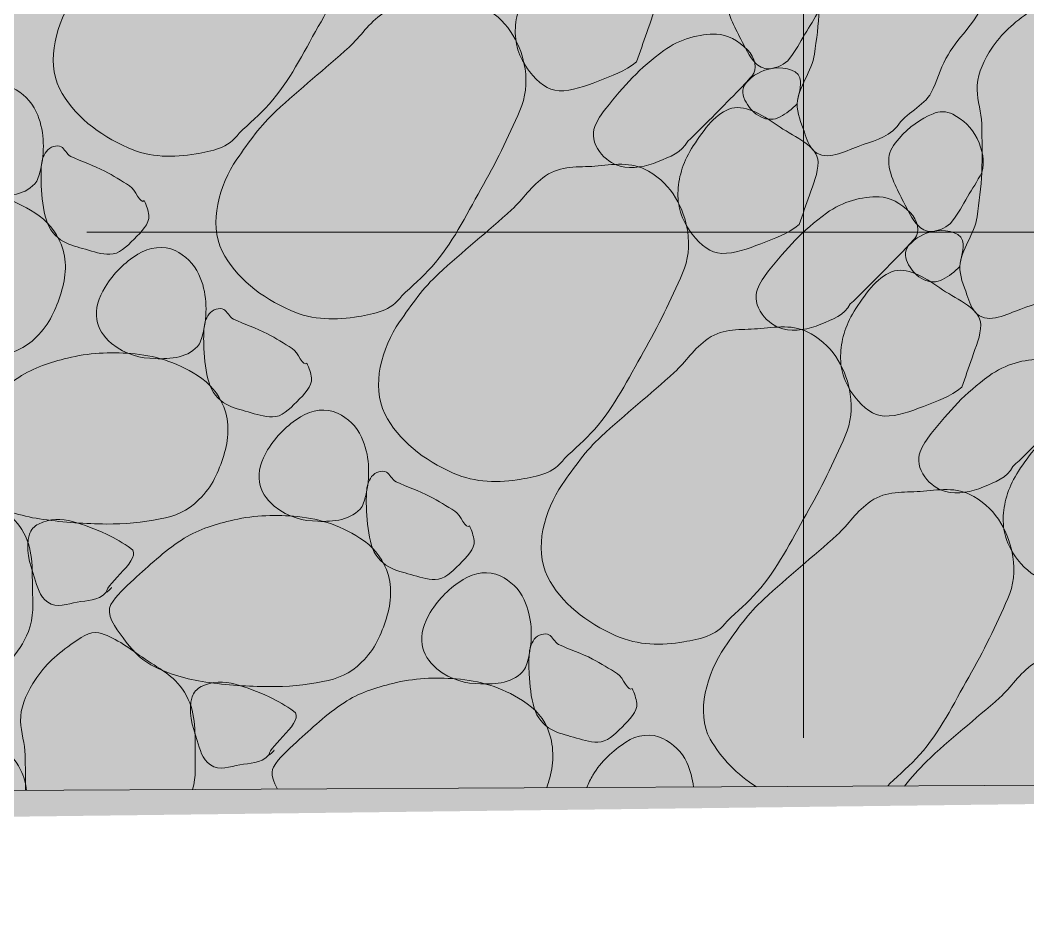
# Model space of a CAD drawing. Header units: feet. Extents: x 47819 to 50150, y 49272 to 50730.
# Drawn here: x 49378.88 to 49385.9, y 50323.01 to 50329.36 of the extents above; entities that cross this region are included whole.
import ezdxf

# ---------------------------------------------------------------- set-up
doc = ezdxf.new("R2010")
doc.units = ezdxf.units.FT
doc.header["$MEASUREMENT"] = 0
doc.linetypes.add('HIDDEN', pattern=[0.375, 0.25, -0.125])
doc.layers.add('GRID', color=254, linetype='HIDDEN')
doc.layers.add('SILT FENCE', color=200, linetype='Continuous')
doc.layers.add('Level 30', color=1, linetype='Continuous', lineweight=0)

msp = doc.modelspace()

# ---------------------------------------------------------------- linework, layer by layer
at = {"layer": 'GRID', "color": 252, "linetype": 'HIDDEN', "lineweight": 0, "ltscale": 33}
for p, q in [((49384.3419, 50691.4834), (49384.3419, 49418.7228)), ((47857.2219, 50327.8834), (50111.5419, 50327.8834))]:
    msp.add_line(p, q, dxfattribs=at)
at = {"layer": 'Level 30', "color": 1, "linetype": 'Continuous', "lineweight": 0}
msp.add_line((49350.8131, 50323.8515), (49412.7562, 50324.1609), dxfattribs=at)
for points, knots in [([(49380.4077, 50328.5729), (49380.3331, 50328.4653), (49380.2157, 50328.4471), (49380.1072, 50328.4279), (49379.9525, 50328.4005), (49379.7877, 50328.4013), (49379.6334, 50328.4704), (49379.4285, 50328.562), (49379.2502, 50328.6951), (49379.1561, 50328.884), (49379.0595, 50329.0778), (49379.1347, 50329.3442), (49379.2586, 50329.5239), (49379.3413, 50329.6439), (49379.424, 50329.7617), (49379.5309, 50329.8598), (49379.6981, 50330.0133), (49379.8735, 50330.1548), (49380.04, 50330.3053), (49380.1225, 50330.3798), (49380.1746, 50330.4716), (49380.2769, 50330.5422), (49380.3836, 50330.6158), (49380.5049, 50330.6006), (49380.6198, 50330.6094), (49380.7436, 50330.6188), (49380.8709, 50330.6467), (49380.9946, 50330.574), (49381.1593, 50330.4772), (49381.2407, 50330.3161), (49381.2668, 50330.1533), (49381.282, 50330.0583), (49381.271, 50329.9529), (49381.2315, 50329.8634), (49381.1486, 50329.6757), (49381.0618, 50329.4939), (49380.9592, 50329.3153), (49380.8519, 50329.1284), (49380.7604, 50328.9349), (49380.6163, 50328.7744), (49380.551, 50328.7018), (49380.479, 50328.6385), (49380.4077, 50328.5729)], [0, 0, 0, 0, 0.050597, 0.050597, 0.050597, 0.122728, 0.122728, 0.122728, 0.218507, 0.218507, 0.218507, 0.316787, 0.316787, 0.316787, 0.38235, 0.38235, 0.38235, 0.484937, 0.484937, 0.484937, 0.535738, 0.535738, 0.535738, 0.588733, 0.588733, 0.588733, 0.645816, 0.645816, 0.645816, 0.721809, 0.721809, 0.721809, 0.766098, 0.766098, 0.766098, 0.85889, 0.85889, 0.85889, 0.956017, 0.956017, 0.956017, 1, 1, 1, 1]), ([(49384.994, 50328.6181), (49384.9165, 50328.5335), (49384.8175, 50328.5153), (49384.7217, 50328.4803), (49384.6257, 50328.4451), (49384.5022, 50328.3752), (49384.4177, 50328.4449), (49384.3758, 50328.4794), (49384.3651, 50328.5303), (49384.347, 50328.5792), (49384.3226, 50328.6451), (49384.2947, 50328.7123), (49384.2975, 50328.7772), (49384.3026, 50328.8939), (49384.4009, 50329.0032), (49384.4177, 50329.1237), (49384.4318, 50329.2254), (49384.4456, 50329.3283), (49384.4495, 50329.4313), (49384.4538, 50329.5444), (49384.4524, 50329.6577), (49384.4495, 50329.7707), (49384.4475, 50329.8503), (49384.4193, 50329.9288), (49384.4177, 50330.0076), (49384.4158, 50330.0983), (49384.4506, 50330.1843), (49384.5025, 50330.2692), (49384.5743, 50330.3865), (49384.654, 50330.4596), (49384.7677, 50330.5415), (49384.8307, 50330.5869), (49384.8997, 50330.6377), (49384.9622, 50330.6228), (49385.0653, 50330.5981), (49385.1658, 50330.5223), (49385.2662, 50330.4531), (49385.3763, 50330.3772), (49385.4826, 50330.3311), (49385.5597, 50330.2091), (49385.6431, 50330.0771), (49385.6302, 50329.9392), (49385.6339, 50329.8025), (49385.6367, 50329.7016), (49385.6448, 50329.5978), (49385.6056, 50329.4985), (49385.5428, 50329.3393), (49385.4086, 50329.2336), (49385.3334, 50329.0919), (49385.2937, 50329.0171), (49385.2699, 50328.9298), (49385.2309, 50328.855), (49385.1801, 50328.7579), (49385.0489, 50328.7108), (49384.994, 50328.6181)], [0, 0, 0, 0, 0.054316, 0.054316, 0.054316, 0.108799, 0.108799, 0.108799, 0.135821, 0.135821, 0.135821, 0.172146, 0.172146, 0.172146, 0.237422, 0.237422, 0.237422, 0.292461, 0.292461, 0.292461, 0.352873, 0.352873, 0.352873, 0.395413, 0.395413, 0.395413, 0.444368, 0.444368, 0.444368, 0.51201, 0.51201, 0.51201, 0.549525, 0.549525, 0.549525, 0.611502, 0.611502, 0.611502, 0.679424, 0.679424, 0.679424, 0.752988, 0.752988, 0.752988, 0.80734, 0.80734, 0.80734, 0.894432, 0.894432, 0.894432, 0.940374, 0.940374, 0.940374, 1, 1, 1, 1]), ([(49383.1781, 50329.0693), (49383.0941, 50329.001), (49383.0046, 50328.9727), (49382.9094, 50328.9349), (49382.8206, 50328.8997), (49382.7263, 50328.8651), (49382.6372, 50328.8677), (49382.5592, 50328.8701), (49382.4929, 50328.9246), (49382.4321, 50329.0021), (49382.3528, 50329.1032), (49382.3276, 50329.2051), (49382.3331, 50329.3062), (49382.3389, 50329.41), (49382.3717, 50329.5137), (49382.4392, 50329.6173), (49382.5163, 50329.7355), (49382.6004, 50329.8503), (49382.7079, 50329.8789), (49382.8113, 50329.9064), (49382.936, 50329.8213), (49383.0438, 50329.7481), (49383.1515, 50329.6749), (49383.3071, 50329.618), (49383.3089, 50329.5041), (49383.3102, 50329.4291), (49383.2745, 50329.3492), (49383.2488, 50329.2743), (49383.2254, 50329.2059), (49383.2008, 50329.1379), (49383.1781, 50329.0693)], [0, 0, 0, 0, 0.099321, 0.099321, 0.099321, 0.192025, 0.192025, 0.192025, 0.273076, 0.273076, 0.273076, 0.378794, 0.378794, 0.378794, 0.48747, 0.48747, 0.48747, 0.61146, 0.61146, 0.61146, 0.73063, 0.73063, 0.73063, 0.849753, 0.849753, 0.849753, 0.928287, 0.928287, 0.928287, 1, 1, 1, 1]), ([(49384.4495, 50329.4313), (49384.4186, 50329.3691), (49384.3844, 50329.3179), (49384.3505, 50329.2616), (49384.316, 50329.2043), (49384.2873, 50329.148), (49384.2444, 50329.0919), (49384.212, 50329.0494), (49384.1562, 50329.0274), (49384.1101, 50329.0212), (49384.0782, 50329.0169), (49384.0386, 50329.0279), (49384.0111, 50329.0565), (49383.9588, 50329.1111), (49383.9365, 50329.1667), (49383.905, 50329.2263), (49383.8809, 50329.2719), (49383.8588, 50329.3167), (49383.8379, 50329.3641), (49383.8142, 50329.4177), (49383.7986, 50329.4784), (49383.8025, 50329.5338), (49383.806, 50329.5824), (49383.8362, 50329.6254), (49383.8732, 50329.6682), (49383.9447, 50329.7509), (49384.021, 50329.8019), (49384.1101, 50329.8414), (49384.152, 50329.86), (49384.2054, 50329.8605), (49384.248, 50329.8379), (49384.3221, 50329.7985), (49384.3792, 50329.7461), (49384.4177, 50329.6682), (49384.456, 50329.5906), (49384.4724, 50329.507), (49384.4495, 50329.4313)], [0, 0, 0, 0, 0.087607, 0.087607, 0.087607, 0.176844, 0.176844, 0.176844, 0.244543, 0.244543, 0.244543, 0.291416, 0.291416, 0.291416, 0.380653, 0.380653, 0.380653, 0.449046, 0.449046, 0.449046, 0.526343, 0.526343, 0.526343, 0.594042, 0.594042, 0.594042, 0.724902, 0.724902, 0.724902, 0.786407, 0.786407, 0.786407, 0.893424, 0.893424, 0.893424, 1, 1, 1, 1]), ([(49381.5412, 50327.4394), (49381.4666, 50327.3318), (49381.3492, 50327.3136), (49381.2407, 50327.2944), (49381.086, 50327.2671), (49380.9212, 50327.2679), (49380.7669, 50327.3369), (49380.562, 50327.4285), (49380.3837, 50327.5616), (49380.2896, 50327.7505), (49380.193, 50327.9443), (49380.2682, 50328.2107), (49380.3921, 50328.3905), (49380.4748, 50328.5104), (49380.5575, 50328.6282), (49380.6644, 50328.7263), (49380.8316, 50328.8798), (49381.007, 50329.0213), (49381.1735, 50329.1718), (49381.256, 50329.2464), (49381.3081, 50329.3381), (49381.4104, 50329.4087), (49381.5171, 50329.4823), (49381.6384, 50329.4671), (49381.7533, 50329.4759), (49381.8771, 50329.4853), (49382.0043, 50329.5132), (49382.1281, 50329.4405), (49382.2928, 50329.3437), (49382.3742, 50329.1826), (49382.4003, 50329.0198), (49382.4155, 50328.9249), (49382.4045, 50328.8194), (49382.365, 50328.7299), (49382.2821, 50328.5422), (49382.1953, 50328.3604), (49382.0927, 50328.1819), (49381.9854, 50327.9949), (49381.8939, 50327.8014), (49381.7498, 50327.6409), (49381.6845, 50327.5683), (49381.6125, 50327.505), (49381.5412, 50327.4394)], [0, 0, 0, 0, 0.050597, 0.050597, 0.050597, 0.122728, 0.122728, 0.122728, 0.218507, 0.218507, 0.218507, 0.316787, 0.316787, 0.316787, 0.38235, 0.38235, 0.38235, 0.484937, 0.484937, 0.484937, 0.535738, 0.535738, 0.535738, 0.588733, 0.588733, 0.588733, 0.645816, 0.645816, 0.645816, 0.721809, 0.721809, 0.721809, 0.766098, 0.766098, 0.766098, 0.85889, 0.85889, 0.85889, 0.956017, 0.956017, 0.956017, 1, 1, 1, 1]), ([(49386.1275, 50327.4846), (49386.05, 50327.4), (49385.951, 50327.3819), (49385.8552, 50327.3468), (49385.7592, 50327.3116), (49385.6357, 50327.2417), (49385.5512, 50327.3114), (49385.5092, 50327.346), (49385.4986, 50327.3968), (49385.4805, 50327.4458), (49385.4561, 50327.5116), (49385.4281, 50327.5788), (49385.431, 50327.6437), (49385.4361, 50327.7604), (49385.5344, 50327.8697), (49385.5512, 50327.9902), (49385.5653, 50328.0919), (49385.5791, 50328.1948), (49385.583, 50328.2978), (49385.5873, 50328.4109), (49385.5858, 50328.5242), (49385.583, 50328.6372), (49385.581, 50328.7168), (49385.5528, 50328.7953), (49385.5512, 50328.8741), (49385.5493, 50328.9648), (49385.5841, 50329.0508), (49385.636, 50329.1357), (49385.7078, 50329.253), (49385.7875, 50329.3261), (49385.9012, 50329.408), (49385.9642, 50329.4534), (49386.0332, 50329.5042), (49386.0957, 50329.4893), (49386.1988, 50329.4646), (49386.2993, 50329.3888), (49386.3997, 50329.3196), (49386.5098, 50329.2437), (49386.6161, 50329.1976), (49386.6932, 50329.0756), (49386.7766, 50328.9436), (49386.7636, 50328.8057), (49386.7674, 50328.6691), (49386.7702, 50328.5681), (49386.7783, 50328.4643), (49386.7391, 50328.365), (49386.6763, 50328.2058), (49386.5421, 50328.1002), (49386.4669, 50327.9584), (49386.4272, 50327.8836), (49386.4034, 50327.7963), (49386.3644, 50327.7215), (49386.3136, 50327.6244), (49386.1824, 50327.5773), (49386.1275, 50327.4846)], [0, 0, 0, 0, 0.054316, 0.054316, 0.054316, 0.108799, 0.108799, 0.108799, 0.135821, 0.135821, 0.135821, 0.172146, 0.172146, 0.172146, 0.237422, 0.237422, 0.237422, 0.292461, 0.292461, 0.292461, 0.352873, 0.352873, 0.352873, 0.395413, 0.395413, 0.395413, 0.444368, 0.444368, 0.444368, 0.51201, 0.51201, 0.51201, 0.549525, 0.549525, 0.549525, 0.611502, 0.611502, 0.611502, 0.679424, 0.679424, 0.679424, 0.752988, 0.752988, 0.752988, 0.80734, 0.80734, 0.80734, 0.894432, 0.894432, 0.894432, 0.940374, 0.940374, 0.940374, 1, 1, 1, 1]), ([(49383.5338, 50328.5156), (49383.4934, 50328.4366), (49383.4079, 50328.4077), (49383.3287, 50328.3742), (49383.2439, 50328.3383), (49383.1487, 50328.3204), (49383.0636, 50328.3424), (49383.007, 50328.357), (49382.9594, 50328.3905), (49382.9186, 50328.4449), (49382.8782, 50328.4989), (49382.8655, 50328.566), (49382.8868, 50328.6181), (49382.9048, 50328.6623), (49382.9318, 50328.7047), (49382.9646, 50328.7454), (49383.0897, 50328.9009), (49383.1982, 50329.027), (49383.3676, 50329.1485), (49383.482, 50329.2305), (49383.6149, 50329.2658), (49383.7353, 50329.2616), (49383.8111, 50329.259), (49383.8831, 50329.2205), (49383.951, 50329.152), (49384.0024, 50329.1002), (49384.023, 50329.0168), (49383.9828, 50328.9717), (49383.9477, 50328.9323), (49383.9109, 50328.8937), (49383.8732, 50328.855), (49383.7601, 50328.7389), (49383.6469, 50328.6241), (49383.5338, 50328.5156)], [0, 0, 0, 0, 0.081972, 0.081972, 0.081972, 0.169857, 0.169857, 0.169857, 0.228285, 0.228285, 0.228285, 0.286248, 0.286248, 0.286248, 0.335334, 0.335334, 0.335334, 0.522907, 0.522907, 0.522907, 0.649504, 0.649504, 0.649504, 0.729114, 0.729114, 0.729114, 0.789367, 0.789367, 0.789367, 0.842044, 0.842044, 0.842044, 1, 1, 1, 1]), ([(49384.2975, 50328.7772), (49384.2594, 50328.7391), (49384.2215, 50328.7094), (49384.1773, 50328.6853), (49384.138, 50328.6639), (49384.0848, 50328.6639), (49384.0429, 50328.6853), (49383.9978, 50328.7084), (49383.9659, 50328.7453), (49383.9404, 50328.7878), (49383.9167, 50328.8272), (49383.9061, 50328.8834), (49383.9404, 50328.9222), (49383.9905, 50328.979), (49384.0508, 50329.01), (49384.1101, 50329.0212), (49384.1749, 50329.0335), (49384.2938, 50329.0285), (49384.3152, 50328.9576), (49384.3332, 50328.8976), (49384.3009, 50328.8375), (49384.2975, 50328.7772)], [0, 0, 0, 0, 0.13075, 0.13075, 0.13075, 0.246831, 0.246831, 0.246831, 0.372114, 0.372114, 0.372114, 0.488195, 0.488195, 0.488195, 0.657947, 0.657947, 0.657947, 0.84346, 0.84346, 0.84346, 1, 1, 1, 1]), ([(49378.997, 50328.237), (49378.9275, 50328.1385), (49378.7916, 50328.1313), (49378.6894, 50328.1345), (49378.588, 50328.1376), (49378.4865, 50328.1579), (49378.3854, 50328.2405), (49378.3241, 50328.2906), (49378.2933, 50328.3462), (49378.2828, 50328.4067), (49378.2703, 50328.479), (49378.2943, 50328.5609), (49378.3394, 50328.633), (49378.4023, 50328.7334), (49378.4733, 50328.8026), (49378.5692, 50328.8628), (49378.6457, 50328.9109), (49378.7492, 50328.9264), (49378.8273, 50328.8875), (49378.8981, 50328.8523), (49378.9586, 50328.7983), (49378.9935, 50328.7214), (49379.0504, 50328.5959), (49379.0532, 50328.463), (49379.0288, 50328.3395), (49379.022, 50328.305), (49379.0115, 50328.2709), (49378.997, 50328.237)], [0, 0, 0, 0, 0.135954, 0.135954, 0.135954, 0.270983, 0.270983, 0.270983, 0.352857, 0.352857, 0.352857, 0.450656, 0.450656, 0.450656, 0.586933, 0.586933, 0.586933, 0.695652, 0.695652, 0.695652, 0.79419, 0.79419, 0.79419, 0.954985, 0.954985, 0.954985, 1, 1, 1, 1]), ([(49384.3116, 50327.9358), (49384.2276, 50327.8675), (49384.1381, 50327.8392), (49384.0429, 50327.8014), (49383.9541, 50327.7662), (49383.8598, 50327.7316), (49383.7707, 50327.7343), (49383.6927, 50327.7366), (49383.6264, 50327.7911), (49383.5656, 50327.8686), (49383.4863, 50327.9697), (49383.4611, 50328.0716), (49383.4666, 50328.1727), (49383.4724, 50328.2766), (49383.5052, 50328.3802), (49383.5727, 50328.4838), (49383.6498, 50328.602), (49383.7339, 50328.7168), (49383.8414, 50328.7454), (49383.9448, 50328.7729), (49384.0695, 50328.6878), (49384.1773, 50328.6146), (49384.285, 50328.5414), (49384.4406, 50328.4846), (49384.4424, 50328.3707), (49384.4437, 50328.2956), (49384.408, 50328.2158), (49384.3823, 50328.1408), (49384.3589, 50328.0724), (49384.3343, 50328.0044), (49384.3116, 50327.9358)], [0, 0, 0, 0, 0.099321, 0.099321, 0.099321, 0.192025, 0.192025, 0.192025, 0.273076, 0.273076, 0.273076, 0.378794, 0.378794, 0.378794, 0.48747, 0.48747, 0.48747, 0.61146, 0.61146, 0.61146, 0.73063, 0.73063, 0.73063, 0.849753, 0.849753, 0.849753, 0.928287, 0.928287, 0.928287, 1, 1, 1, 1]), ([(49385.583, 50328.2978), (49385.5521, 50328.2356), (49385.5179, 50328.1844), (49385.484, 50328.1281), (49385.4495, 50328.0708), (49385.4208, 50328.0145), (49385.3779, 50327.9584), (49385.3455, 50327.9159), (49385.2897, 50327.8939), (49385.2436, 50327.8877), (49385.2117, 50327.8834), (49385.1721, 50327.8944), (49385.1446, 50327.9231), (49385.0923, 50327.9776), (49385.07, 50328.0332), (49385.0385, 50328.0928), (49385.0144, 50328.1384), (49384.9923, 50328.1832), (49384.9714, 50328.2306), (49384.9477, 50328.2842), (49384.932, 50328.3449), (49384.936, 50328.4004), (49384.9395, 50328.4489), (49384.9697, 50328.4919), (49385.0067, 50328.5347), (49385.0782, 50328.6174), (49385.1545, 50328.6684), (49385.2436, 50328.7079), (49385.2855, 50328.7265), (49385.3389, 50328.727), (49385.3815, 50328.7044), (49385.4556, 50328.665), (49385.5127, 50328.6127), (49385.5512, 50328.5347), (49385.5895, 50328.4571), (49385.6059, 50328.3735), (49385.583, 50328.2978)], [0, 0, 0, 0, 0.087607, 0.087607, 0.087607, 0.176844, 0.176844, 0.176844, 0.244543, 0.244543, 0.244543, 0.291416, 0.291416, 0.291416, 0.380653, 0.380653, 0.380653, 0.449046, 0.449046, 0.449046, 0.526343, 0.526343, 0.526343, 0.594042, 0.594042, 0.594042, 0.724902, 0.724902, 0.724902, 0.786407, 0.786407, 0.786407, 0.893425, 0.893425, 0.893425, 1, 1, 1, 1]), ([(49379.7465, 50328.1027), (49379.7604, 50328.0694), (49379.7749, 50328.0339), (49379.7784, 50328.0001), (49379.7846, 50327.9387), (49379.7281, 50327.8868), (49379.6758, 50327.834), (49379.6222, 50327.7798), (49379.5706, 50327.728), (49379.5061, 50327.7279), (49379.4503, 50327.7278), (49379.3924, 50327.747), (49379.3364, 50327.7632), (49379.2844, 50327.7784), (49379.2339, 50327.7897), (49379.1844, 50327.8163), (49379.1256, 50327.8479), (49379.0832, 50327.9021), (49379.0642, 50327.9648), (49379.04, 50328.0445), (49379.0335, 50328.1244), (49379.0288, 50328.2052), (49379.0263, 50328.2499), (49379.0262, 50328.2948), (49379.0288, 50328.3395), (49379.031, 50328.3768), (49379.0391, 50328.4114), (49379.0642, 50328.4456), (49379.0883, 50328.4784), (49379.1392, 50328.4912), (49379.1667, 50328.4774), (49379.1911, 50328.4653), (49379.2061, 50328.4238), (49379.2339, 50328.4102), (49379.3095, 50328.3734), (49379.3947, 50328.3478), (49379.4708, 50328.3077), (49379.5301, 50328.2765), (49379.5875, 50328.2402), (49379.644, 50328.2052), (49379.6847, 50328.18), (49379.7191, 50328.0714), (49379.7465, 50328.1027)], [0, 0, 0, 0, 0.046192, 0.046192, 0.046192, 0.130206, 0.130206, 0.130206, 0.216316, 0.216316, 0.216316, 0.290904, 0.290904, 0.290904, 0.360184, 0.360184, 0.360184, 0.442388, 0.442388, 0.442388, 0.546946, 0.546946, 0.546946, 0.604754, 0.604754, 0.604754, 0.652861, 0.652861, 0.652861, 0.699053, 0.699053, 0.699053, 0.739929, 0.739929, 0.739929, 0.850992, 0.850992, 0.850992, 0.93761, 0.93761, 0.93761, 1, 1, 1, 1]), ([(49382.6747, 50326.3059), (49382.6001, 50326.1983), (49382.4827, 50326.1802), (49382.3742, 50326.1609), (49382.2195, 50326.1336), (49382.0547, 50326.1344), (49381.9004, 50326.2034), (49381.6955, 50326.295), (49381.5172, 50326.4281), (49381.4231, 50326.617), (49381.3265, 50326.8109), (49381.4017, 50327.0772), (49381.5256, 50327.257), (49381.6083, 50327.3769), (49381.691, 50327.4947), (49381.7979, 50327.5928), (49381.9651, 50327.7463), (49382.1404, 50327.8878), (49382.307, 50328.0383), (49382.3894, 50328.1129), (49382.4416, 50328.2046), (49382.5439, 50328.2752), (49382.6506, 50328.3489), (49382.7719, 50328.3336), (49382.8868, 50328.3424), (49383.0106, 50328.3518), (49383.1378, 50328.3798), (49383.2616, 50328.307), (49383.4263, 50328.2102), (49383.5077, 50328.0492), (49383.5338, 50327.8863), (49383.549, 50327.7914), (49383.538, 50327.6859), (49383.4985, 50327.5964), (49383.4156, 50327.4088), (49383.3287, 50327.2269), (49383.2262, 50327.0484), (49383.1189, 50326.8614), (49383.0273, 50326.6679), (49382.8833, 50326.5074), (49382.818, 50326.4348), (49382.746, 50326.3715), (49382.6747, 50326.3059)], [0, 0, 0, 0, 0.050597, 0.050597, 0.050597, 0.122728, 0.122728, 0.122728, 0.218507, 0.218507, 0.218507, 0.316787, 0.316787, 0.316787, 0.38235, 0.38235, 0.38235, 0.484937, 0.484937, 0.484937, 0.535738, 0.535738, 0.535738, 0.588733, 0.588733, 0.588733, 0.645816, 0.645816, 0.645816, 0.721809, 0.721809, 0.721809, 0.766098, 0.766098, 0.766098, 0.85889, 0.85889, 0.85889, 0.956017, 0.956017, 0.956017, 1, 1, 1, 1]), ([(49378.9935, 50327.1516), (49378.9168, 50327.0711), (49378.8244, 50327.0363), (49378.7248, 50327.0172), (49378.5999, 50326.9934), (49378.4751, 50326.981), (49378.35, 50326.9819), (49378.2028, 50326.9829), (49378.0553, 50326.9931), (49377.9081, 50327.0137), (49377.775, 50327.0323), (49377.6503, 50327.0686), (49377.5262, 50327.1339), (49377.4425, 50327.178), (49377.3902, 50327.2442), (49377.3318, 50327.3213), (49377.278, 50327.3922), (49377.2076, 50327.4889), (49377.2469, 50327.5547), (49377.2842, 50327.6169), (49377.3467, 50327.6734), (49377.406, 50327.7279), (49377.515, 50327.8279), (49377.6142, 50327.9214), (49377.7384, 50328.0037), (49377.8433, 50328.0732), (49377.9583, 50328.1081), (49378.0778, 50328.138), (49378.2228, 50328.1743), (49378.3737, 50328.1816), (49378.5197, 50328.1698), (49378.6804, 50328.1569), (49378.8319, 50328.1144), (49378.9829, 50328.0178), (49379.0715, 50327.9611), (49379.129, 50327.889), (49379.1667, 50327.7986), (49379.2114, 50327.6913), (49379.201, 50327.5671), (49379.1667, 50327.4592), (49379.1311, 50327.347), (49379.0899, 50327.245), (49378.9935, 50327.1516)], [0, 0, 0, 0, 0.060327, 0.060327, 0.060327, 0.135919, 0.135919, 0.135919, 0.224896, 0.224896, 0.224896, 0.305284, 0.305284, 0.305284, 0.359513, 0.359513, 0.359513, 0.409373, 0.409373, 0.409373, 0.456607, 0.456607, 0.456607, 0.543329, 0.543329, 0.543329, 0.616633, 0.616633, 0.616633, 0.70561, 0.70561, 0.70561, 0.803499, 0.803499, 0.803499, 0.860951, 0.860951, 0.860951, 0.929109, 0.929109, 0.929109, 1, 1, 1, 1]), ([(49384.6673, 50327.3821), (49384.6269, 50327.3031), (49384.5414, 50327.2742), (49384.4622, 50327.2407), (49384.3774, 50327.2048), (49384.2822, 50327.1869), (49384.1971, 50327.2089), (49384.1405, 50327.2235), (49384.0929, 50327.257), (49384.0521, 50327.3114), (49384.0117, 50327.3654), (49383.999, 50327.4325), (49384.0203, 50327.4846), (49384.0383, 50327.5288), (49384.0653, 50327.5712), (49384.0981, 50327.6119), (49384.2232, 50327.7674), (49384.3317, 50327.8935), (49384.5011, 50328.015), (49384.6155, 50328.097), (49384.7484, 50328.1323), (49384.8688, 50328.1281), (49384.9446, 50328.1255), (49385.0166, 50328.087), (49385.0845, 50328.0185), (49385.1358, 50327.9667), (49385.1565, 50327.8833), (49385.1163, 50327.8382), (49385.0812, 50327.7988), (49385.0444, 50327.7602), (49385.0067, 50327.7215), (49384.8936, 50327.6054), (49384.7804, 50327.4906), (49384.6673, 50327.3821)], [0, 0, 0, 0, 0.081972, 0.081972, 0.081972, 0.169857, 0.169857, 0.169857, 0.228285, 0.228285, 0.228285, 0.286248, 0.286248, 0.286248, 0.335334, 0.335334, 0.335334, 0.522907, 0.522907, 0.522907, 0.649504, 0.649504, 0.649504, 0.729114, 0.729114, 0.729114, 0.789367, 0.789367, 0.789367, 0.842044, 0.842044, 0.842044, 1, 1, 1, 1]), ([(49385.431, 50327.6437), (49385.3929, 50327.6056), (49385.355, 50327.5759), (49385.3108, 50327.5518), (49385.2715, 50327.5304), (49385.2182, 50327.5305), (49385.1764, 50327.5518), (49385.1313, 50327.5749), (49385.0994, 50327.6119), (49385.0739, 50327.6544), (49385.0502, 50327.6937), (49385.0396, 50327.7499), (49385.0739, 50327.7887), (49385.124, 50327.8455), (49385.1843, 50327.8765), (49385.2436, 50327.8877), (49385.3084, 50327.9), (49385.4273, 50327.895), (49385.4487, 50327.8241), (49385.4667, 50327.7642), (49385.4344, 50327.7041), (49385.431, 50327.6437)], [0, 0, 0, 0, 0.13075, 0.13075, 0.13075, 0.246831, 0.246831, 0.246831, 0.372114, 0.372114, 0.372114, 0.488195, 0.488195, 0.488195, 0.657947, 0.657947, 0.657947, 0.84346, 0.84346, 0.84346, 1, 1, 1, 1]), ([(49380.1305, 50327.1035), (49380.061, 50327.005), (49379.9251, 50326.9978), (49379.8229, 50327.001), (49379.7214, 50327.0042), (49379.6199, 50327.0244), (49379.5189, 50327.1071), (49379.4576, 50327.1572), (49379.4268, 50327.2127), (49379.4163, 50327.2732), (49379.4038, 50327.3455), (49379.4278, 50327.4274), (49379.4729, 50327.4995), (49379.5358, 50327.6), (49379.6068, 50327.6691), (49379.7027, 50327.7293), (49379.7792, 50327.7774), (49379.8827, 50327.7929), (49379.9608, 50327.7541), (49380.0316, 50327.7188), (49380.0921, 50327.6648), (49380.127, 50327.5879), (49380.1839, 50327.4624), (49380.1867, 50327.3295), (49380.1623, 50327.206), (49380.1555, 50327.1715), (49380.145, 50327.1374), (49380.1305, 50327.1035)], [0, 0, 0, 0, 0.135954, 0.135954, 0.135954, 0.270983, 0.270983, 0.270983, 0.352857, 0.352857, 0.352857, 0.450656, 0.450656, 0.450656, 0.586933, 0.586933, 0.586933, 0.695652, 0.695652, 0.695652, 0.79419, 0.79419, 0.79419, 0.954985, 0.954985, 0.954985, 1, 1, 1, 1]), ([(49385.4451, 50326.8023), (49385.3611, 50326.734), (49385.2716, 50326.7057), (49385.1764, 50326.6679), (49385.0876, 50326.6327), (49384.9933, 50326.5981), (49384.9042, 50326.6008), (49384.8262, 50326.6031), (49384.7599, 50326.6576), (49384.6991, 50326.7351), (49384.6198, 50326.8362), (49384.5946, 50326.9381), (49384.6001, 50327.0392), (49384.6058, 50327.1431), (49384.6386, 50327.2467), (49384.7062, 50327.3503), (49384.7832, 50327.4685), (49384.8673, 50327.5833), (49384.9749, 50327.6119), (49385.0783, 50327.6394), (49385.203, 50327.5543), (49385.3108, 50327.4811), (49385.4185, 50327.4079), (49385.5741, 50327.3511), (49385.5759, 50327.2372), (49385.5771, 50327.1621), (49385.5415, 50327.0823), (49385.5158, 50327.0073), (49385.4924, 50326.9389), (49385.4678, 50326.8709), (49385.4451, 50326.8023)], [0, 0, 0, 0, 0.099321, 0.099321, 0.099321, 0.192025, 0.192025, 0.192025, 0.273076, 0.273076, 0.273076, 0.378794, 0.378794, 0.378794, 0.48747, 0.48747, 0.48747, 0.61146, 0.61146, 0.61146, 0.73063, 0.73063, 0.73063, 0.849753, 0.849753, 0.849753, 0.928287, 0.928287, 0.928287, 1, 1, 1, 1]), ([(49380.88, 50326.9692), (49380.8939, 50326.9359), (49380.9084, 50326.9004), (49380.9119, 50326.8666), (49380.9181, 50326.8052), (49380.8616, 50326.7533), (49380.8093, 50326.7005), (49380.7557, 50326.6464), (49380.7041, 50326.5945), (49380.6396, 50326.5944), (49380.5838, 50326.5943), (49380.5259, 50326.6135), (49380.4699, 50326.6298), (49380.4179, 50326.6449), (49380.3674, 50326.6562), (49380.3179, 50326.6828), (49380.2591, 50326.7144), (49380.2167, 50326.7686), (49380.1977, 50326.8313), (49380.1735, 50326.911), (49380.167, 50326.9909), (49380.1623, 50327.0717), (49380.1597, 50327.1164), (49380.1597, 50327.1613), (49380.1623, 50327.206), (49380.1645, 50327.2433), (49380.1725, 50327.2779), (49380.1977, 50327.3121), (49380.2218, 50327.3449), (49380.2727, 50327.3577), (49380.3002, 50327.3439), (49380.3245, 50327.3318), (49380.3396, 50327.2903), (49380.3674, 50327.2768), (49380.4429, 50327.2399), (49380.5281, 50327.2143), (49380.6043, 50327.1742), (49380.6636, 50327.143), (49380.721, 50327.1067), (49380.7775, 50327.0717), (49380.8182, 50327.0465), (49380.8526, 50326.9379), (49380.88, 50326.9692)], [0, 0, 0, 0, 0.046192, 0.046192, 0.046192, 0.130206, 0.130206, 0.130206, 0.216316, 0.216316, 0.216316, 0.290904, 0.290904, 0.290904, 0.360184, 0.360184, 0.360184, 0.442388, 0.442388, 0.442388, 0.546946, 0.546946, 0.546946, 0.604754, 0.604754, 0.604754, 0.652861, 0.652861, 0.652861, 0.699053, 0.699053, 0.699053, 0.739929, 0.739929, 0.739929, 0.850992, 0.850992, 0.850992, 0.93761, 0.93761, 0.93761, 1, 1, 1, 1]), ([(49383.8082, 50325.1724), (49383.7336, 50325.0649), (49383.6162, 50325.0467), (49383.5076, 50325.0275), (49383.353, 50325.0001), (49383.1882, 50325.0009), (49383.0339, 50325.0699), (49382.829, 50325.1615), (49382.6507, 50325.2946), (49382.5566, 50325.4835), (49382.46, 50325.6774), (49382.5352, 50325.9437), (49382.6591, 50326.1235), (49382.7418, 50326.2434), (49382.8245, 50326.3612), (49382.9314, 50326.4593), (49383.0986, 50326.6128), (49383.2739, 50326.7543), (49383.4405, 50326.9048), (49383.5229, 50326.9794), (49383.5751, 50327.0711), (49383.6773, 50327.1417), (49383.7841, 50327.2154), (49383.9054, 50327.2001), (49384.0203, 50327.2089), (49384.1441, 50327.2183), (49384.2713, 50327.2463), (49384.3951, 50327.1735), (49384.5598, 50327.0767), (49384.6412, 50326.9157), (49384.6673, 50326.7528), (49384.6825, 50326.6579), (49384.6715, 50326.5524), (49384.6319, 50326.4629), (49384.5491, 50326.2753), (49384.4622, 50326.0934), (49384.3597, 50325.9149), (49384.2524, 50325.7279), (49384.1608, 50325.5344), (49384.0168, 50325.3739), (49383.9515, 50325.3013), (49383.8795, 50325.238), (49383.8082, 50325.1724)], [0, 0, 0, 0, 0.050597, 0.050597, 0.050597, 0.122728, 0.122728, 0.122728, 0.218507, 0.218507, 0.218507, 0.316787, 0.316787, 0.316787, 0.38235, 0.38235, 0.38235, 0.484937, 0.484937, 0.484937, 0.535738, 0.535738, 0.535738, 0.588733, 0.588733, 0.588733, 0.645816, 0.645816, 0.645816, 0.721809, 0.721809, 0.721809, 0.766098, 0.766098, 0.766098, 0.85889, 0.85889, 0.85889, 0.956017, 0.956017, 0.956017, 1, 1, 1, 1]), ([(49380.127, 50326.0181), (49380.0502, 50325.9376), (49379.9579, 50325.9028), (49379.8583, 50325.8838), (49379.7334, 50325.8599), (49379.6086, 50325.8476), (49379.4835, 50325.8484), (49379.3363, 50325.8494), (49379.1888, 50325.8596), (49379.0416, 50325.8802), (49378.9085, 50325.8988), (49378.7838, 50325.9351), (49378.6597, 50326.0004), (49378.576, 50326.0445), (49378.5237, 50326.1108), (49378.4653, 50326.1878), (49378.4115, 50326.2587), (49378.3411, 50326.3554), (49378.3804, 50326.4212), (49378.4177, 50326.4834), (49378.4802, 50326.5399), (49378.5395, 50326.5944), (49378.6485, 50326.6944), (49378.7477, 50326.7879), (49378.8719, 50326.8702), (49378.9768, 50326.9397), (49379.0918, 50326.9746), (49379.2113, 50327.0045), (49379.3563, 50327.0408), (49379.5071, 50327.0481), (49379.6532, 50327.0363), (49379.8139, 50327.0234), (49379.9654, 50326.9809), (49380.1164, 50326.8843), (49380.205, 50326.8277), (49380.2625, 50326.7556), (49380.3002, 50326.6651), (49380.3449, 50326.5578), (49380.3345, 50326.4336), (49380.3002, 50326.3257), (49380.2646, 50326.2135), (49380.2234, 50326.1115), (49380.127, 50326.0181)], [0, 0, 0, 0, 0.060327, 0.060327, 0.060327, 0.135919, 0.135919, 0.135919, 0.224896, 0.224896, 0.224896, 0.305284, 0.305284, 0.305284, 0.359513, 0.359513, 0.359513, 0.409373, 0.409373, 0.409373, 0.456607, 0.456607, 0.456607, 0.543329, 0.543329, 0.543329, 0.616633, 0.616633, 0.616633, 0.70561, 0.70561, 0.70561, 0.803499, 0.803499, 0.803499, 0.860951, 0.860951, 0.860951, 0.929109, 0.929109, 0.929109, 1, 1, 1, 1]), ([(49385.8008, 50326.2486), (49385.7604, 50326.1696), (49385.6749, 50326.1407), (49385.5957, 50326.1072), (49385.5108, 50326.0713), (49385.4156, 50326.0534), (49385.3306, 50326.0754), (49385.274, 50326.09), (49385.2264, 50326.1235), (49385.1856, 50326.1779), (49385.1452, 50326.2319), (49385.1325, 50326.299), (49385.1538, 50326.3512), (49385.1718, 50326.3953), (49385.1988, 50326.4378), (49385.2316, 50326.4784), (49385.3567, 50326.6339), (49385.4652, 50326.76), (49385.6346, 50326.8815), (49385.749, 50326.9635), (49385.8819, 50326.9988), (49386.0023, 50326.9946), (49386.0781, 50326.992), (49386.1501, 50326.9535), (49386.218, 50326.885), (49386.2693, 50326.8332), (49386.29, 50326.7498), (49386.2498, 50326.7047), (49386.2147, 50326.6653), (49386.1779, 50326.6267), (49386.1402, 50326.588), (49386.0271, 50326.472), (49385.9139, 50326.3571), (49385.8008, 50326.2486)], [0, 0, 0, 0, 0.081972, 0.081972, 0.081972, 0.169857, 0.169857, 0.169857, 0.228285, 0.228285, 0.228285, 0.286248, 0.286248, 0.286248, 0.335334, 0.335334, 0.335334, 0.522907, 0.522907, 0.522907, 0.649504, 0.649504, 0.649504, 0.729114, 0.729114, 0.729114, 0.789367, 0.789367, 0.789367, 0.842044, 0.842044, 0.842044, 1, 1, 1, 1]), ([(49381.264, 50325.97), (49381.1945, 50325.8715), (49381.0586, 50325.8643), (49380.9564, 50325.8675), (49380.8549, 50325.8707), (49380.7534, 50325.8909), (49380.6523, 50325.9736), (49380.5911, 50326.0237), (49380.5603, 50326.0792), (49380.5498, 50326.1397), (49380.5373, 50326.2121), (49380.5613, 50326.2939), (49380.6064, 50326.366), (49380.6692, 50326.4665), (49380.7403, 50326.5356), (49380.8362, 50326.5958), (49380.9127, 50326.6439), (49381.0162, 50326.6594), (49381.0943, 50326.6206), (49381.1651, 50326.5853), (49381.2256, 50326.5313), (49381.2605, 50326.4544), (49381.3174, 50326.3289), (49381.3202, 50326.196), (49381.2958, 50326.0726), (49381.289, 50326.038), (49381.2785, 50326.0039), (49381.264, 50325.97)], [0, 0, 0, 0, 0.135954, 0.135954, 0.135954, 0.270983, 0.270983, 0.270983, 0.352857, 0.352857, 0.352857, 0.450656, 0.450656, 0.450656, 0.586933, 0.586933, 0.586933, 0.695652, 0.695652, 0.695652, 0.79419, 0.79419, 0.79419, 0.954985, 0.954985, 0.954985, 1, 1, 1, 1]), ([(49386.5786, 50325.6688), (49386.4946, 50325.6005), (49386.4051, 50325.5722), (49386.3099, 50325.5344), (49386.2211, 50325.4992), (49386.1268, 50325.4646), (49386.0377, 50325.4673), (49385.9597, 50325.4696), (49385.8934, 50325.5241), (49385.8326, 50325.6016), (49385.7533, 50325.7027), (49385.728, 50325.8046), (49385.7336, 50325.9057), (49385.7393, 50326.0096), (49385.7721, 50326.1132), (49385.8397, 50326.2168), (49385.9167, 50326.335), (49386.0008, 50326.4498), (49386.1084, 50326.4784), (49386.2117, 50326.5059), (49386.3365, 50326.4209), (49386.4443, 50326.3476), (49386.552, 50326.2744), (49386.7076, 50326.2176), (49386.7094, 50326.1037), (49386.7106, 50326.0286), (49386.675, 50325.9488), (49386.6493, 50325.8739), (49386.6259, 50325.8055), (49386.6013, 50325.7374), (49386.5786, 50325.6688)], [0, 0, 0, 0, 0.099321, 0.099321, 0.099321, 0.192025, 0.192025, 0.192025, 0.273076, 0.273076, 0.273076, 0.378794, 0.378794, 0.378794, 0.48747, 0.48747, 0.48747, 0.61146, 0.61146, 0.61146, 0.73063, 0.73063, 0.73063, 0.849753, 0.849753, 0.849753, 0.928287, 0.928287, 0.928287, 1, 1, 1, 1]), ([(49378.3274, 50324.2185), (49378.2499, 50324.1339), (49378.1509, 50324.1157), (49378.0551, 50324.0806), (49377.9591, 50324.0454), (49377.8356, 50323.9756), (49377.7511, 50324.0453), (49377.7091, 50324.0798), (49377.6985, 50324.1306), (49377.6804, 50324.1796), (49377.656, 50324.2455), (49377.6281, 50324.3127), (49377.6309, 50324.3776), (49377.636, 50324.4943), (49377.7343, 50324.6036), (49377.7511, 50324.7241), (49377.7652, 50324.8257), (49377.779, 50324.9287), (49377.7829, 50325.0317), (49377.7872, 50325.1447), (49377.7858, 50325.2581), (49377.7829, 50325.3711), (49377.7809, 50325.4507), (49377.7527, 50325.5291), (49377.7511, 50325.608), (49377.7492, 50325.6987), (49377.784, 50325.7847), (49377.8359, 50325.8696), (49377.9077, 50325.9869), (49377.9874, 50326.06), (49378.1011, 50326.1419), (49378.1641, 50326.1873), (49378.2331, 50326.2381), (49378.2956, 50326.2232), (49378.3987, 50326.1985), (49378.4992, 50326.1227), (49378.5996, 50326.0535), (49378.7097, 50325.9776), (49378.816, 50325.9314), (49378.8931, 50325.8095), (49378.9765, 50325.6774), (49378.9636, 50325.5396), (49378.9673, 50325.4029), (49378.9701, 50325.302), (49378.9782, 50325.1982), (49378.939, 50325.0989), (49378.8762, 50324.9397), (49378.742, 50324.834), (49378.6668, 50324.6923), (49378.6271, 50324.6175), (49378.6033, 50324.5302), (49378.5643, 50324.4554), (49378.5135, 50324.3583), (49378.3823, 50324.3112), (49378.3274, 50324.2185)], [0, 0, 0, 0, 0.054316, 0.054316, 0.054316, 0.108799, 0.108799, 0.108799, 0.135821, 0.135821, 0.135821, 0.172146, 0.172146, 0.172146, 0.237422, 0.237422, 0.237422, 0.292461, 0.292461, 0.292461, 0.352873, 0.352873, 0.352873, 0.395413, 0.395413, 0.395413, 0.444368, 0.444368, 0.444368, 0.51201, 0.51201, 0.51201, 0.549525, 0.549525, 0.549525, 0.611502, 0.611502, 0.611502, 0.679424, 0.679424, 0.679424, 0.752988, 0.752988, 0.752988, 0.80734, 0.80734, 0.80734, 0.894432, 0.894432, 0.894432, 0.940374, 0.940374, 0.940374, 1, 1, 1, 1]), ([(49382.0135, 50325.8357), (49382.0274, 50325.8024), (49382.0419, 50325.7669), (49382.0453, 50325.7331), (49382.0516, 50325.6717), (49381.9951, 50325.6198), (49381.9428, 50325.567), (49381.8892, 50325.5129), (49381.8376, 50325.4611), (49381.7731, 50325.4609), (49381.7173, 50325.4608), (49381.6594, 50325.48), (49381.6034, 50325.4963), (49381.5514, 50325.5114), (49381.5009, 50325.5227), (49381.4514, 50325.5493), (49381.3926, 50325.5809), (49381.3502, 50325.6351), (49381.3312, 50325.6978), (49381.307, 50325.7775), (49381.3005, 50325.8574), (49381.2958, 50325.9382), (49381.2932, 50325.9829), (49381.2932, 50326.0278), (49381.2958, 50326.0726), (49381.298, 50326.1098), (49381.306, 50326.1444), (49381.3312, 50326.1786), (49381.3553, 50326.2114), (49381.4062, 50326.2242), (49381.4337, 50326.2104), (49381.458, 50326.1983), (49381.4731, 50326.1568), (49381.5009, 50326.1433), (49381.5764, 50326.1064), (49381.6616, 50326.0808), (49381.7378, 50326.0407), (49381.7971, 50326.0095), (49381.8545, 50325.9732), (49381.911, 50325.9382), (49381.9517, 50325.913), (49381.9861, 50325.8044), (49382.0135, 50325.8357)], [0, 0, 0, 0, 0.046192, 0.046192, 0.046192, 0.130206, 0.130206, 0.130206, 0.216316, 0.216316, 0.216316, 0.290904, 0.290904, 0.290904, 0.360184, 0.360184, 0.360184, 0.442388, 0.442388, 0.442388, 0.546946, 0.546946, 0.546946, 0.604754, 0.604754, 0.604754, 0.652861, 0.652861, 0.652861, 0.699053, 0.699053, 0.699053, 0.739929, 0.739929, 0.739929, 0.850992, 0.850992, 0.850992, 0.93761, 0.93761, 0.93761, 1, 1, 1, 1]), ([(49384.0126, 50324.0173), (49383.8807, 50324.1), (49383.7639, 50324.2187), (49383.6901, 50324.35), (49383.5868, 50324.5338), (49383.6694, 50324.8083), (49383.7926, 50324.99), (49383.8748, 50325.1112), (49383.9579, 50325.2277), (49384.0648, 50325.3258), (49384.2321, 50325.4793), (49384.4074, 50325.6208), (49384.574, 50325.7713), (49384.6564, 50325.8459), (49384.7086, 50325.9376), (49384.8108, 50326.0082), (49384.9175, 50326.0819), (49385.0388, 50326.0666), (49385.1538, 50326.0754), (49385.2776, 50326.0848), (49385.4048, 50326.1128), (49385.5286, 50326.04), (49385.6933, 50325.9432), (49385.7747, 50325.7822), (49385.8008, 50325.6193), (49385.816, 50325.5244), (49385.805, 50325.4189), (49385.7654, 50325.3294), (49385.6826, 50325.1418), (49385.5957, 50324.96), (49385.4932, 50324.7814), (49385.3859, 50324.5945), (49385.2943, 50324.4009), (49385.1503, 50324.2404), (49385.085, 50324.1678), (49385.013, 50324.1045), (49384.9417, 50324.0389)], [0, 0, 0, 0, 0.082499, 0.082499, 0.082499, 0.197883, 0.197883, 0.197883, 0.274857, 0.274857, 0.274857, 0.395298, 0.395298, 0.395298, 0.45494, 0.45494, 0.45494, 0.517157, 0.517157, 0.517157, 0.584175, 0.584175, 0.584175, 0.673393, 0.673393, 0.673393, 0.725391, 0.725391, 0.725391, 0.834332, 0.834332, 0.834332, 0.948362, 0.948362, 0.948362, 1, 1, 1, 1]), ([(49379.4835, 50325.3746), (49379.4207, 50325.3073), (49379.3491, 50325.3174), (49379.2784, 50325.3039), (49379.2116, 50325.2912), (49379.137, 50325.2594), (49379.0734, 50325.3039), (49379.0135, 50325.3458), (49379.0028, 50325.4114), (49378.9815, 50325.4736), (49378.9476, 50325.5724), (49378.916, 50325.6801), (49378.9461, 50325.7777), (49378.9555, 50325.808), (49378.9789, 50325.8327), (49379.0097, 50325.8484), (49379.0868, 50325.8876), (49379.1716, 50325.8875), (49379.2466, 50325.8661), (49379.3265, 50325.8433), (49379.4048, 50325.8141), (49379.4835, 50325.7777), (49379.5447, 50325.7494), (49379.6017, 50325.7138), (49379.6532, 50325.6787), (49379.7444, 50325.6164), (49379.4776, 50325.428), (49379.4835, 50325.3746), (49379.4843, 50325.3677), (49379.5283, 50325.4088), (49379.5153, 50325.4065)], [0, 0, 0, 0, 0.103475, 0.103475, 0.103475, 0.201297, 0.201297, 0.201297, 0.293367, 0.293367, 0.293367, 0.439391, 0.439391, 0.439391, 0.484772, 0.484772, 0.484772, 0.598088, 0.598088, 0.598088, 0.7187, 0.7187, 0.7187, 0.812423, 0.812423, 0.812423, 0.978533, 0.978533, 0.978533, 1, 1, 1, 1]), ([(49381.2605, 50324.8846), (49381.1837, 50324.8041), (49381.0914, 50324.7693), (49380.9918, 50324.7503), (49380.8669, 50324.7264), (49380.7421, 50324.7141), (49380.617, 50324.7149), (49380.4698, 50324.7159), (49380.3223, 50324.7261), (49380.175, 50324.7467), (49380.042, 50324.7653), (49379.9173, 50324.8016), (49379.7932, 50324.8669), (49379.7095, 50324.911), (49379.6572, 50324.9773), (49379.5988, 50325.0543), (49379.545, 50325.1252), (49379.4746, 50325.2219), (49379.5139, 50325.2877), (49379.5512, 50325.35), (49379.6137, 50325.4065), (49379.673, 50325.4609), (49379.782, 50325.5609), (49379.8812, 50325.6544), (49380.0053, 50325.7367), (49380.1103, 50325.8062), (49380.2253, 50325.8412), (49380.3448, 50325.871), (49380.4898, 50325.9073), (49380.6406, 50325.9146), (49380.7867, 50325.9028), (49380.9474, 50325.8899), (49381.0989, 50325.8474), (49381.2499, 50325.7508), (49381.3384, 50325.6942), (49381.396, 50325.6221), (49381.4337, 50325.5316), (49381.4784, 50325.4243), (49381.468, 50325.3001), (49381.4337, 50325.1922), (49381.3981, 50325.08), (49381.3569, 50324.978), (49381.2605, 50324.8846)], [0, 0, 0, 0, 0.060327, 0.060327, 0.060327, 0.135919, 0.135919, 0.135919, 0.224896, 0.224896, 0.224896, 0.305284, 0.305284, 0.305284, 0.359513, 0.359513, 0.359513, 0.409373, 0.409373, 0.409373, 0.456607, 0.456607, 0.456607, 0.543329, 0.543329, 0.543329, 0.616633, 0.616633, 0.616633, 0.70561, 0.70561, 0.70561, 0.803499, 0.803499, 0.803499, 0.860951, 0.860951, 0.860951, 0.929109, 0.929109, 0.929109, 1, 1, 1, 1]), ([(49382.3975, 50324.8365), (49382.3279, 50324.738), (49382.1921, 50324.7308), (49382.0899, 50324.734), (49381.9884, 50324.7372), (49381.8869, 50324.7574), (49381.7858, 50324.8401), (49381.7245, 50324.8902), (49381.6938, 50324.9457), (49381.6833, 50325.0062), (49381.6708, 50325.0786), (49381.6948, 50325.1604), (49381.7399, 50325.2325), (49381.8027, 50325.333), (49381.8738, 50325.4021), (49381.9697, 50325.4623), (49382.0462, 50325.5104), (49382.1497, 50325.5259), (49382.2278, 50325.4871), (49382.2985, 50325.4518), (49382.3591, 50325.3978), (49382.394, 50325.3209), (49382.4509, 50325.1954), (49382.4537, 50325.0625), (49382.4293, 50324.9391), (49382.4225, 50324.9045), (49382.412, 50324.8704), (49382.3975, 50324.8365)], [0, 0, 0, 0, 0.135954, 0.135954, 0.135954, 0.270983, 0.270983, 0.270983, 0.352857, 0.352857, 0.352857, 0.450656, 0.450656, 0.450656, 0.586933, 0.586933, 0.586933, 0.695652, 0.695652, 0.695652, 0.79419, 0.79419, 0.79419, 0.954985, 0.954985, 0.954985, 1, 1, 1, 1]), ([(49378.9187, 50323.9919), (49378.9198, 50324.0738), (49378.9177, 50324.1557), (49378.9164, 50324.2376), (49378.9152, 50324.3173), (49378.8867, 50324.3956), (49378.8846, 50324.4745), (49378.8821, 50324.5652), (49378.9175, 50324.6512), (49378.9694, 50324.7361), (49379.0412, 50324.8534), (49379.1209, 50324.9265), (49379.2346, 50325.0084), (49379.2976, 50325.0538), (49379.3666, 50325.1046), (49379.4291, 50325.0897), (49379.5322, 50325.065), (49379.6327, 50324.9892), (49379.7331, 50324.92), (49379.8432, 50324.8441), (49379.9513, 50324.7974), (49380.0266, 50324.676), (49380.1081, 50324.5446), (49380.1002, 50324.4067), (49380.1008, 50324.2694), (49380.1012, 50324.179), (49380.1089, 50324.0853), (49380.0836, 50323.9977)], [0, 0, 0, 0, 0.088838, 0.088838, 0.088838, 0.175249, 0.175249, 0.175249, 0.274688, 0.274688, 0.274688, 0.412084, 0.412084, 0.412084, 0.488286, 0.488286, 0.488286, 0.614177, 0.614177, 0.614177, 0.752143, 0.752143, 0.752143, 0.90157, 0.90157, 0.90157, 1, 1, 1, 1]), ([(49383.147, 50324.7022), (49383.1609, 50324.6689), (49383.1754, 50324.6334), (49383.1788, 50324.5997), (49383.1851, 50324.5382), (49383.1286, 50324.4863), (49383.0763, 50324.4335), (49383.0227, 50324.3794), (49382.9711, 50324.3276), (49382.9066, 50324.3274), (49382.8508, 50324.3273), (49382.7929, 50324.3465), (49382.7369, 50324.3628), (49382.6849, 50324.3779), (49382.6344, 50324.3892), (49382.5849, 50324.4158), (49382.5261, 50324.4474), (49382.4837, 50324.5016), (49382.4647, 50324.5643), (49382.4405, 50324.644), (49382.434, 50324.7239), (49382.4293, 50324.8047), (49382.4267, 50324.8494), (49382.4267, 50324.8943), (49382.4293, 50324.9391), (49382.4315, 50324.9763), (49382.4395, 50325.011), (49382.4647, 50325.0451), (49382.4888, 50325.0779), (49382.5397, 50325.0907), (49382.5672, 50325.0769), (49382.5915, 50325.0648), (49382.6066, 50325.0233), (49382.6344, 50325.0098), (49382.7099, 50324.9729), (49382.7951, 50324.9473), (49382.8712, 50324.9072), (49382.9306, 50324.876), (49382.988, 50324.8397), (49383.0445, 50324.8047), (49383.0852, 50324.7795), (49383.1196, 50324.6709), (49383.147, 50324.7022)], [0, 0, 0, 0, 0.046192, 0.046192, 0.046192, 0.130206, 0.130206, 0.130206, 0.216316, 0.216316, 0.216316, 0.290904, 0.290904, 0.290904, 0.360184, 0.360184, 0.360184, 0.442388, 0.442388, 0.442388, 0.546946, 0.546946, 0.546946, 0.604754, 0.604754, 0.604754, 0.652861, 0.652861, 0.652861, 0.699053, 0.699053, 0.699053, 0.739929, 0.739929, 0.739929, 0.850992, 0.850992, 0.850992, 0.93761, 0.93761, 0.93761, 1, 1, 1, 1]), ([(49385.0453, 50324.0225), (49385.0921, 50324.0827), (49385.1437, 50324.139), (49385.1983, 50324.1924), (49385.3599, 50324.3503), (49385.5401, 50324.4878), (49385.7075, 50324.6378), (49385.7903, 50324.7121), (49385.842, 50324.8041), (49385.9443, 50324.8747), (49386.051, 50324.9484), (49386.1723, 50324.9331), (49386.2873, 50324.9419), (49386.4111, 50324.9513), (49386.5383, 50324.9793), (49386.662, 50324.9065), (49386.8268, 50324.8097), (49386.911, 50324.6491), (49386.9343, 50324.4858), (49386.9479, 50324.3906), (49386.9387, 50324.2848), (49386.8989, 50324.1959), (49386.8743, 50324.1409), (49386.8498, 50324.0859), (49386.8243, 50324.0314)], [0, 0, 0, 0, 0.077772, 0.077772, 0.077772, 0.307885, 0.307885, 0.307885, 0.421836, 0.421836, 0.421836, 0.540707, 0.540707, 0.540707, 0.66875, 0.66875, 0.66875, 0.839209, 0.839209, 0.839209, 0.938554, 0.938554, 0.938554, 1, 1, 1, 1]), ([(49380.6761, 50324.0007), (49380.6489, 50324.0451), (49380.6217, 50324.1104), (49380.6474, 50324.1542), (49380.686, 50324.2201), (49380.7473, 50324.2733), (49380.8065, 50324.3274), (49380.9152, 50324.4267), (49381.0147, 50324.5209), (49381.1388, 50324.6032), (49381.2438, 50324.6727), (49381.3588, 50324.7077), (49381.4782, 50324.7375), (49381.6233, 50324.7738), (49381.7741, 50324.7811), (49381.9202, 50324.7694), (49382.0809, 50324.7564), (49382.2324, 50324.7139), (49382.3833, 50324.6173), (49382.4719, 50324.5607), (49382.5362, 50324.4912), (49382.5672, 50324.3981), (49382.604, 50324.2877), (49382.602, 50324.1662), (49382.5672, 50324.0587), (49382.5619, 50324.0425), (49382.5567, 50324.0262), (49382.551, 50324.01)], [0, 0, 0, 0, 0.055858, 0.055858, 0.055858, 0.139994, 0.139994, 0.139994, 0.294471, 0.294471, 0.294471, 0.425045, 0.425045, 0.425045, 0.583538, 0.583538, 0.583538, 0.757907, 0.757907, 0.757907, 0.860244, 0.860244, 0.860244, 0.981653, 0.981653, 0.981653, 1, 1, 1, 1]), ([(49380.617, 50324.2411), (49380.5542, 50324.1738), (49380.4826, 50324.1839), (49380.4119, 50324.1704), (49380.3451, 50324.1577), (49380.2705, 50324.1259), (49380.2069, 50324.1704), (49380.147, 50324.2123), (49380.1363, 50324.2779), (49380.1149, 50324.3401), (49380.0811, 50324.4389), (49380.0495, 50324.5466), (49380.0796, 50324.6442), (49380.089, 50324.6745), (49380.1124, 50324.6992), (49380.1432, 50324.7149), (49380.2203, 50324.7541), (49380.3051, 50324.754), (49380.3801, 50324.7326), (49380.46, 50324.7098), (49380.5383, 50324.6806), (49380.617, 50324.6442), (49380.6781, 50324.6159), (49380.7352, 50324.5804), (49380.7867, 50324.5452), (49380.8779, 50324.4829), (49380.6111, 50324.2945), (49380.617, 50324.2411), (49380.6177, 50324.2342), (49380.6618, 50324.2753), (49380.6488, 50324.273)], [0, 0, 0, 0, 0.103475, 0.103475, 0.103475, 0.201297, 0.201297, 0.201297, 0.293367, 0.293367, 0.293367, 0.439391, 0.439391, 0.439391, 0.484772, 0.484772, 0.484772, 0.598088, 0.598088, 0.598088, 0.7187, 0.7187, 0.7187, 0.812423, 0.812423, 0.812423, 0.978533, 0.978533, 0.978533, 1, 1, 1, 1]), ([(49382.8312, 50324.0114), (49382.8419, 50324.0421), (49382.8568, 50324.0703), (49382.8734, 50324.099), (49382.9287, 50324.1951), (49383.0114, 50324.2651), (49383.1032, 50324.3288), (49383.1764, 50324.3797), (49383.285, 50324.3941), (49383.3613, 50324.3536), (49383.4304, 50324.3169), (49383.4946, 50324.2623), (49383.5274, 50324.1874), (49383.5524, 50324.1305), (49383.5674, 50324.0743), (49383.5739, 50324.0151)], [0, 0, 0, 0, 0.088789, 0.088789, 0.088789, 0.385621, 0.385621, 0.385621, 0.622427, 0.622427, 0.622427, 0.837059, 0.837059, 0.837059, 1, 1, 1, 1]), ([(49378.2688, 50323.9887), (49378.2689, 50323.9927), (49378.2691, 50323.9967), (49378.2694, 50324.0007), (49378.2732, 50324.0513), (49378.3047, 50324.0926), (49378.3401, 50324.1351), (49378.4086, 50324.2171), (49378.4879, 50324.2688), (49378.577, 50324.3083), (49378.6189, 50324.3269), (49378.6731, 50324.3282), (49378.7149, 50324.3048), (49378.7876, 50324.2641), (49378.8478, 50324.2109), (49378.8846, 50324.1351), (49378.9074, 50324.088), (49378.9222, 50324.0415), (49378.9261, 50323.9919)], [0, 0, 0, 0, 0.012281, 0.012281, 0.012281, 0.166515, 0.166515, 0.166515, 0.464646, 0.464646, 0.464646, 0.604767, 0.604767, 0.604767, 0.848578, 0.848578, 0.848578, 1, 1, 1, 1])]:
    msp.add_open_spline(points, degree=3, knots=knots, dxfattribs=at)
msp.add_open_spline([(49384.9417, 50324.0389), (49384.9378, 50324.0327), (49384.9334, 50324.0274), (49384.9289, 50324.0219)], degree=3, dxfattribs=at)
at = {"layer": 'SILT FENCE', "linetype": 'Continuous', "lineweight": 0, "const_width": 6}
msp.add_lwpolyline([(49340.6929, 50326.3362), (49421.6647, 50327.3396)], dxfattribs=at)

doc.saveas('drawing.dxf')
